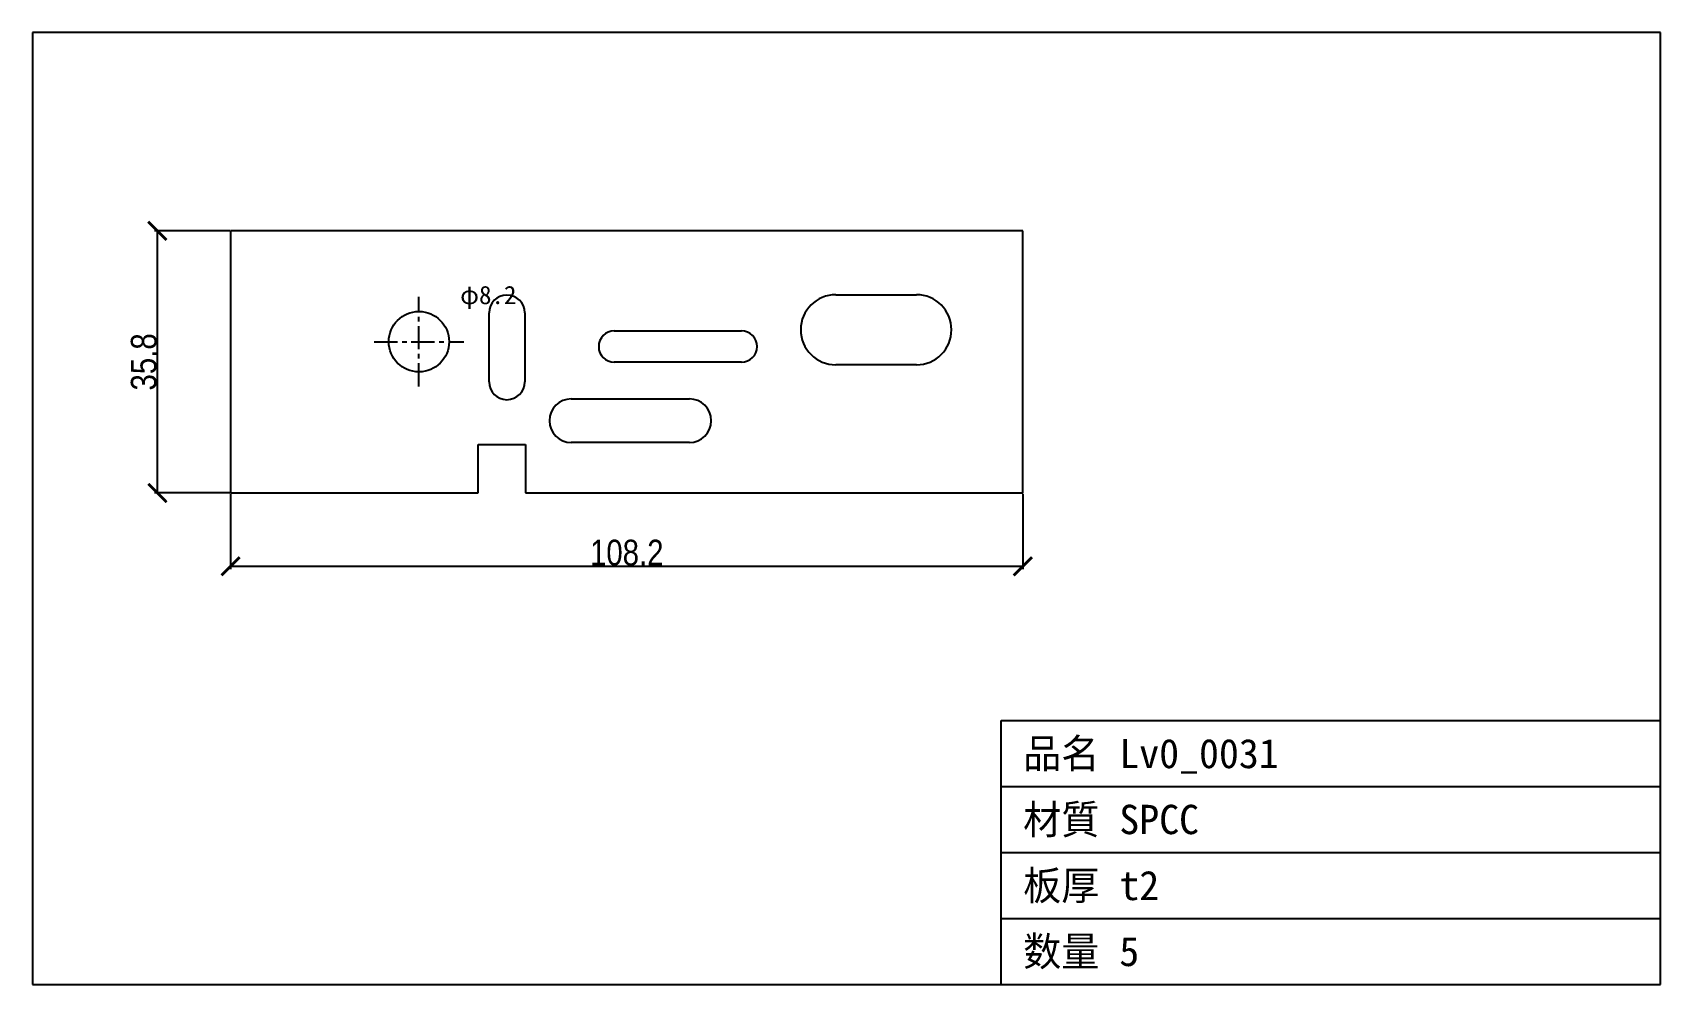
# Model space of a CAD drawing. Header units: millimetres. Extents: x -27 to 195, y -67 to 63.
import ezdxf

# ---------------------------------------------------------------- set-up
doc = ezdxf.new("R2010")
doc.units = ezdxf.units.MM
doc.linetypes.add('CENTER', pattern=[5.08, 3.175, -0.635, 0.635, -0.635])
for name, color, linetype in [('CENTER', 7, 'Continuous'), ('CUT', 7, 'Continuous'), ('DIM', 7, 'Continuous'), ('FRAME', 7, 'Continuous'), ('TEXT', 7, 'Continuous')]:
    doc.layers.add(name, color=color, linetype=linetype)
doc.styles.add('OpenSansCondensed-Light', font='OpenSansCondensed-Light.ttf')
doc.dimstyles.new('EZDXF', dxfattribs={"dimtxt": 0.25, "dimasz": 0.175, "dimexe": 0.375, "dimexo": 0.125, "dimgap": 0.1, "dimtad": 1, "dimlfac": 100, "dimzin": 12, "dimdsep": 46, "dimtxsty": 'OpenSansCondensed-Light', "dimblk": 'ARCHTICK', "dimcen": 2.5, "dimazin": 3, "dimtfac": 0.5, "dimtmove": 2, "dimatfit": 3})

# ---------------------------------------------------------------- blocks, each defined once
blk = doc.blocks.new('_ARCHTICK')
at = {"color": 0, "linetype": 'BYBLOCK', "const_width": 0.15}
blk.add_lwpolyline([(-0.5, -0.5), (0.5, 0.5)], dxfattribs=at)

msp = doc.modelspace()

# ---------------------------------------------------------------- linework, layer by layer
at = {"layer": 'CENTER', "color": 1, "linetype": 'CENTER'}
for p, q in [((25.71, 14.52), (25.71, 26.76)), ((19.59, 20.64), (31.83, 20.64))]:
    msp.add_line(p, q, dxfattribs=at)
at = {"layer": 'CUT'}
for p, q in [((108.17, 35.77), (0, 35.77)), ((0, 35.77), (0, 0)), ((108.17, 0), (108.17, 35.77)), ((82.62, 27.04), (93.64, 27.04)), ((35.29, 15.17), (35.29, 24.57)), ((40.16, 24.57), (40.16, 15.17)), ((52.38, 22.11), (69.75, 22.11)), ((69.75, 17.84), (52.38, 17.84)), ((93.64, 17.49), (82.62, 17.49)), ((46.5, 12.83), (62.64, 12.83)), ((62.64, 6.89), (46.5, 6.89)), ((33.78, 0), (33.78, 6.6)), ((33.78, 6.6), (40.26, 6.6)), ((40.26, 6.6), (40.26, 0)), ((0, 0), (33.78, 0)), ((40.26, 0), (108.17, 0))]:
    msp.add_line(p, q, dxfattribs=at)
msp.add_circle((25.71, 20.64), 4.12, dxfattribs=at)
for centre, radius, start, end in [((37.72, 24.57), 2.44, 0, 180), ((82.62, 22.27), 4.78, 90, -90), ((93.64, 22.27), 4.78, -90, 90), ((52.38, 19.97), 2.13, 90, -90), ((69.75, 19.97), 2.13, -90, 90), ((37.72, 15.17), 2.44, 180, 0), ((46.5, 9.86), 2.97, 90, -90), ((62.64, 9.86), 2.97, -90, 90)]:
    msp.add_arc(centre, radius, start, end, dxfattribs=at)
at = {"layer": 'FRAME'}
for p, q in [((195.21, 62.81), (-27.04, 62.81)), ((-27.04, 62.81), (-27.04, -67.04)), ((195.21, -67.04), (195.21, 62.81)), ((105.21, -67.04), (105.21, -31.04)), ((105.21, -31.04), (195.21, -31.04)), ((105.21, -40.04), (195.21, -40.04)), ((105.21, -49.04), (195.21, -49.04)), ((105.21, -58.04), (195.21, -58.04)), ((-27.04, -67.04), (195.21, -67.04))]:
    msp.add_line(p, q, dxfattribs=at)

# ---------------------------------------------------------------- texts
at = {"layer": 'TEXT'}
for s, height, p in [('φ8.2', 2.5, (31.33, 25.76)), ('品名 Lv0_0031', 4, (108.21, -37.54)), ('材質 SPCC', 4, (108.21, -46.54)), ('板厚 t2', 4, (108.21, -55.54)), ('数量 5', 4, (108.21, -64.54))]:
    msp.add_text(s, height=height, dxfattribs=at).set_placement(p)

# ---------------------------------------------------------------- dimensions: what is measured, and where the dimension line sits
at = {"layer": 'DIM'}
msp.add_linear_dim(base=(-10, 0), p1=(0, 0), p2=(0, 35.77), angle=90, dimstyle='EZDXF', override={"dimtxt": 3.5, "dimasz": 2.5, "dimdec": 1, "dimlfac": 1}, dxfattribs=at).render()
msp.add_linear_dim(base=(0, -10), p1=(0, 0), p2=(108.17, 0), dimstyle='EZDXF', override={"dimtxt": 3.5, "dimasz": 2.5, "dimdec": 1, "dimlfac": 1}, dxfattribs=at).render()

doc.saveas('drawing.dxf')
